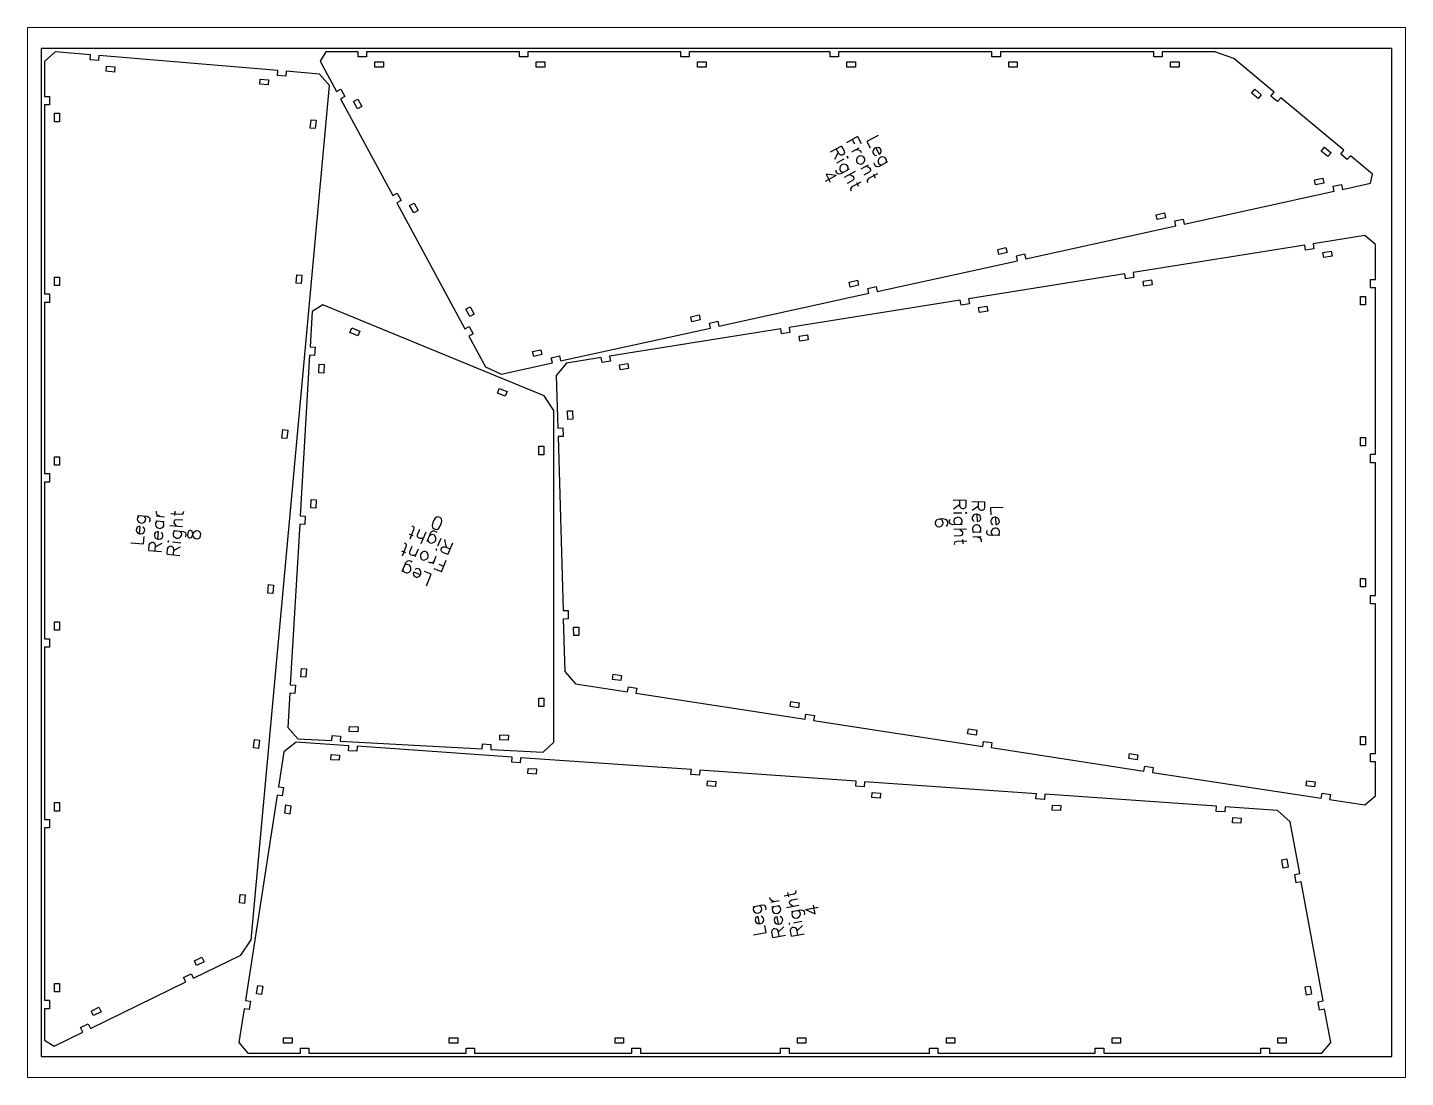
# Paper-space layout 'Layout' of a CAD drawing. Header units: millimetres, sheet in inches. Extents: x 0 to 10.5, y 0 to 8.
# The model-space entities are those that its viewports show. They can reach past a viewport. Long polylines and large blocks are cut down to what shows.
import ezdxf

# ---------------------------------------------------------------- set-up
doc = ezdxf.new("R2010")
doc.units = ezdxf.units.MM
doc.header["$MEASUREMENT"] = 0
for name, color, linetype, true_color in [('leg_front_right_cuts', 1, 'Continuous', 0xff0000), ('leg_front_right_marks', 2, 'Continuous', 0xffff00), ('leg_rear_right_cuts', 1, 'Continuous', 0xff0000), ('leg_rear_right_marks', 2, 'Continuous', 0xffff00), ('Sheet', 18, 'Continuous', 0x000000)]:
    doc.layers.add(name, color=color, linetype=linetype, true_color=true_color)

msp = doc.modelspace()

# ---------------------------------------------------------------- linework, layer by layer
at = {"layer": 'leg_front_right_cuts', "color": 1, "true_color": 0xff0000}
for points in [[(165.22, 589.42), (174.91, 571.52), (177.54, 572.95), (179.92, 568.55), (177.29, 567.12), (208.24, 509.92), (210.88, 511.34), (213.26, 506.95), (210.62, 505.52), (250.96, 430.97), (253.6, 432.4), (255.98, 428), (253.34, 426.58), (263.16, 408.43), (272.39, 404.2), (302.82, 410.88), (302.17, 413.81), (307.06, 414.88), (307.7, 411.95), (396.54, 431.44), (395.9, 434.37), (400.78, 435.44), (401.43, 432.51), (490.27, 452), (489.63, 454.93), (494.51, 456), (495.15, 453.07), (578.23, 471.3), (577.58, 474.23), (582.47, 475.3), (583.11, 472.37), (672.04, 491.88), (671.4, 494.81), (676.28, 495.88), (676.92, 492.95), (765.86, 512.46), (765.21, 515.39), (770.1, 516.46), (770.74, 513.53), (787.23, 517.15), (788.55, 522.57), (775.45, 533.46), (773.53, 531.15), (769.69, 534.35), (771.61, 536.66), (734.14, 567.82), (732.22, 565.52), (728.38, 568.71), (730.29, 571.02), (706.35, 590.94), (695.11, 595), (663.96, 595), (663.96, 592), (658.96, 592), (658.96, 595), (568.11, 595), (568.11, 592), (563.11, 592), (563.11, 595), (472.26, 595), (472.26, 592), (467.26, 592), (467.26, 595), (383.8, 595), (383.8, 592), (378.8, 592), (378.8, 595), (288.26, 595), (288.26, 592), (283.26, 592), (283.26, 595), (192.73, 595), (192.73, 592), (187.73, 592), (187.73, 595), (168.55, 595)], [(202.73, 589), (202.73, 586), (197.73, 586), (197.73, 589)], [(298.26, 589), (298.26, 586), (293.26, 586), (293.26, 589)], [(393.8, 589), (393.8, 586), (388.8, 586), (388.8, 589)], [(482.26, 589), (482.26, 586), (477.26, 586), (477.26, 589)], [(578.11, 589), (578.11, 586), (573.11, 586), (573.11, 589)], [(673.96, 589), (673.96, 586), (668.96, 586), (668.96, 589)], [(722.61, 569.6), (720.7, 567.3), (716.85, 570.5), (718.77, 572.8)], [(184.94, 565.58), (187.58, 567.01), (189.96, 562.61), (187.32, 561.18)], [(763.93, 535.24), (762.01, 532.93), (758.17, 536.13), (760.08, 538.44)], [(754.8, 516.18), (754.16, 519.11), (759.04, 520.18), (759.69, 517.25)], [(218.28, 503.98), (220.92, 505.4), (223.3, 501.01), (220.66, 499.58)], [(660.99, 495.6), (660.34, 498.53), (665.23, 499.6), (665.87, 496.67)], [(567.17, 475.02), (566.53, 477.95), (571.41, 479.02), (572.06, 476.09)], [(479.22, 455.72), (478.57, 458.65), (483.46, 459.72), (484.1, 456.79)], [(297.85, 391.32), (166.77, 445.14), (160.52, 441.21), (159.3, 420.27), (162.29, 420.1), (162, 415.11), (159.01, 415.28), (153.44, 320.24), (156.44, 320.07), (156.15, 315.07), (153.15, 315.25), (147.59, 220.21), (150.58, 220.03), (150.29, 215.04), (147.29, 215.22), (146.11, 194.91), (152.07, 188.22), (172.23, 187.1), (172.4, 190.1), (177.39, 189.82), (177.22, 186.83), (261.29, 182.17), (261.46, 185.16), (266.45, 184.89), (266.28, 181.89), (297.39, 180.17), (303.73, 186.16), (303.73, 382.56)], [(251.48, 442.62), (254.12, 444.05), (256.5, 439.65), (253.86, 438.23)], [(385.49, 435.16), (384.85, 438.09), (389.73, 439.16), (390.37, 436.23)], [(188.68, 429.66), (187.54, 426.88), (182.92, 428.78), (184.06, 431.55)], [(291.76, 414.6), (291.12, 417.53), (296, 418.6), (296.65, 415.67)], [(164.7, 409.94), (167.7, 409.76), (167.41, 404.77), (164.41, 404.95)], [(276.01, 393.81), (274.87, 391.03), (270.24, 392.93), (271.38, 395.71)], [(297.73, 356.41), (294.73, 356.41), (294.73, 361.41), (297.73, 361.41)], [(160.02, 329.87), (163.01, 329.7), (162.72, 324.71), (159.72, 324.88)], [(154.16, 229.84), (157.16, 229.67), (156.86, 224.67), (153.87, 224.85)], [(297.73, 207.31), (294.73, 207.31), (294.73, 212.31), (297.73, 212.31)], [(182.55, 192.54), (182.71, 195.54), (187.7, 195.26), (187.54, 192.26)], [(271.61, 187.6), (271.77, 190.6), (276.77, 190.32), (276.6, 187.33)]]:
    msp.add_lwpolyline(points, close=True, dxfattribs=at)
at = {"layer": 'leg_front_right_marks', "color": 2, "true_color": 0xffff00}
for points in [[(474.01, 539.21), (467.41, 535.64)], [(474.01, 539.21), (475.54, 536.38)], [(483.51, 544.76), (476.92, 541.19)], [(480.37, 543.06), (481.73, 540.54)], [(483.51, 544.76), (485.72, 540.67)], [(495.65, 545.44), (489.05, 541.87)], [(489.05, 541.87), (491.09, 538.1)], [(472.05, 535.31), (469.79, 531.24)], [(472.39, 534.68), (470.87, 537.51)], [(475.38, 531.42), (470.98, 529.04)], [(473.22, 533.91), (472.39, 534.68)], [(473.7, 533.77), (473.22, 533.91)], [(474.5, 533.79), (473.7, 533.77)], [(475.13, 534.13), (474.5, 533.79)], [(475.59, 534.79), (475.13, 534.13)], [(475.54, 536.38), (475.73, 535.27)], [(475.73, 535.27), (475.59, 534.79)], [(477.4, 532.93), (477.26, 532.44)], [(477.26, 532.44), (477.74, 532.3)], [(477.89, 532.78), (477.4, 532.93)], [(477.74, 532.3), (477.89, 532.78)], [(484.37, 537.91), (479.97, 535.53)], [(482.49, 536.89), (483.6, 537.09)], [(483.13, 531.96), (482.84, 530.99)], [(482.84, 530.99), (482.86, 530.19)], [(483.9, 532.78), (483.13, 531.96)], [(483.6, 537.09), (484.57, 536.8)], [(484.53, 533.12), (483.9, 532.78)], [(485.64, 533.32), (484.53, 533.12)], [(484.57, 536.8), (485.22, 536.34)], [(485.22, 536.34), (485.73, 535.4)], [(486.61, 533.03), (485.64, 533.32)], [(487.26, 532.57), (486.61, 533.03)], [(487.77, 531.63), (487.26, 532.57)], [(487.51, 529.86), (487.8, 530.83)], [(487.8, 530.83), (487.77, 531.63)], [(492.89, 537.04), (492.6, 536.07)], [(492.6, 536.07), (492.62, 535.27)], [(492.62, 535.27), (493.13, 534.33)], [(493.66, 537.86), (492.89, 537.04)], [(493.13, 534.33), (493.79, 533.87)], [(494.29, 538.2), (493.66, 537.86)], [(493.79, 533.87), (494.75, 533.58)], [(495.4, 538.4), (494.29, 538.2)], [(494.29, 538.2), (496.33, 534.43)], [(496.37, 538.11), (495.4, 538.4)], [(495.94, 531.38), (495.66, 530.41)], [(495.66, 530.41), (495.68, 529.62)], [(496.72, 532.21), (495.94, 531.38)], [(496.33, 534.43), (496.95, 534.77)], [(497.02, 537.65), (496.37, 538.11)], [(497.34, 532.55), (496.72, 532.21)], [(496.95, 534.77), (497.41, 535.42)], [(497.53, 536.71), (497.02, 537.65)], [(498.46, 532.74), (497.34, 532.55)], [(497.41, 535.42), (497.56, 535.91)], [(497.56, 535.91), (497.53, 536.71)], [(499.42, 532.45), (498.46, 532.74)], [(500.08, 532), (499.42, 532.45)], [(500.59, 531.05), (500.08, 532)], [(500.61, 530.25), (500.59, 531.05)], [(470.96, 521.72), (464.86, 522.49)], [(464.86, 522.49), (467.41, 517.78)], [(470.82, 524.09), (470.79, 524.88)], [(471.33, 523.14), (470.82, 524.09)], [(471.98, 522.68), (471.33, 523.14)], [(472.47, 522.54), (471.98, 522.68)], [(473.58, 522.74), (472.47, 522.54)], [(473.28, 527.04), (472.99, 526.07)], [(472.99, 526.07), (473.02, 525.27)], [(473.02, 525.27), (473.53, 524.33)], [(474.05, 527.87), (473.28, 527.04)], [(473.53, 524.33), (474.18, 523.87)], [(478.6, 525.45), (473.58, 522.74)], [(474.68, 528.2), (474.05, 527.87)], [(474.18, 523.87), (475.15, 523.59)], [(475.79, 528.4), (474.68, 528.2)], [(482.16, 524.13), (475.57, 520.56)], [(476.76, 528.11), (475.79, 528.4)], [(477.41, 527.65), (476.76, 528.11)], [(477.92, 526.71), (477.41, 527.65)], [(477.66, 524.95), (477.95, 525.91)], [(477.95, 525.91), (477.92, 526.71)], [(478.71, 522.26), (480.16, 521.83)], [(482.86, 530.19), (483.37, 529.25)], [(483.37, 529.25), (484.03, 528.79)], [(484.03, 528.79), (484.99, 528.51)], [(484.99, 528.51), (486.11, 528.7)], [(489.81, 527.86), (485.41, 525.48)], [(486.11, 528.7), (486.73, 529.04)], [(486.73, 529.04), (487.51, 529.86)], [(490.42, 523.73), (487.28, 522.03)], [(488.55, 527.18), (490, 526.75)], [(490, 526.75), (490.66, 526.29)], [(495.41, 522.77), (490.07, 519.88)], [(491.19, 524.55), (490.42, 523.73)], [(490.66, 526.29), (491.17, 525.35)], [(491.17, 525.35), (491.19, 524.55)], [(492.7, 522.52), (493.89, 520.32)], [(493.48, 528.43), (493.46, 529.23)], [(493.99, 527.48), (493.48, 528.43)], [(494.65, 527.03), (493.99, 527.48)], [(495.13, 526.88), (494.65, 527.03)], [(496.24, 527.08), (495.13, 526.88)], [(495.68, 529.62), (496.19, 528.67)], [(496.19, 528.67), (496.84, 528.22)], [(501.27, 529.8), (496.24, 527.08)], [(496.84, 528.22), (497.81, 527.93)], [(500.33, 529.29), (500.61, 530.25)], [(470.96, 521.72), (464.36, 518.16)], [(480.58, 518.81), (477.44, 517.11)], [(480.22, 514.96), (479.45, 514.14)], [(479.45, 514.14), (479.47, 513.34)], [(480.16, 521.83), (480.81, 521.37)], [(485.56, 517.85), (480.22, 514.96)], [(481.35, 519.63), (480.58, 518.81)], [(480.81, 521.37), (481.32, 520.43)], [(481.32, 520.43), (481.35, 519.63)], [(482.85, 517.6), (484.04, 515.4)], [(490.07, 519.88), (489.29, 519.06)], [(489.29, 519.06), (489.32, 518.26)], [(489.32, 518.26), (489.66, 517.63)], [(479.47, 513.34), (479.81, 512.71)], [(233.42, 318.84), (232.41, 317.33)], [(234.49, 319.56), (233.42, 318.84)], [(235.62, 319.49), (234.49, 319.56)], [(236.28, 319.22), (235.62, 319.49)], [(237.13, 318.48), (236.28, 319.22)], [(237.39, 317.22), (237.13, 318.48)], [(218.51, 306.51), (220.82, 312.13)], [(220.37, 313.86), (219.71, 314.13)], [(220.9, 313.25), (220.37, 313.86)], [(220.82, 312.13), (220.9, 313.25)], [(222.98, 308.92), (224.34, 312.23)], [(225.12, 303.8), (227.97, 310.74)], [(228.71, 305.03), (230.88, 310.31)], [(230.88, 310.31), (231.62, 311.17)], [(231.62, 311.17), (232.09, 311.36)], [(232.01, 316.34), (231.66, 314.55)], [(231.66, 314.55), (231.91, 313.29)], [(231.91, 313.29), (232.77, 312.55)], [(232.41, 317.33), (232.01, 316.34)], [(232.09, 311.36), (232.88, 311.42)], [(232.77, 312.55), (233.43, 312.28)], [(232.88, 311.42), (233.88, 311.01)], [(233.43, 312.28), (234.56, 312.2)], [(233.88, 311.01), (234.4, 310.41)], [(234.56, 312.2), (235.62, 312.92)], [(235.62, 312.92), (236.63, 314.44)], [(236.63, 314.44), (237.04, 315.43)], [(237.04, 315.43), (237.39, 317.22)], [(214.01, 296.47), (216.31, 302.09)], [(215.86, 303.82), (215.2, 304.09)], [(216.39, 303.21), (215.86, 303.82)], [(216.31, 302.09), (216.39, 303.21)], [(220.45, 308.42), (218.14, 309.37)], [(218.47, 298.88), (219.83, 302.19)], [(222.9, 307.8), (222.98, 308.92)], [(223.43, 307.2), (222.9, 307.8)], [(224.42, 306.79), (223.43, 307.2)], [(225.22, 306.85), (224.42, 306.79)], [(226.61, 307.43), (225.22, 306.85)], [(229.12, 306.02), (229.51, 305.09)], [(229.51, 305.09), (230.04, 304.48)], [(230.04, 304.48), (231.03, 304.08)], [(231.14, 309.05), (230.21, 308.66)], [(231.03, 304.08), (231.82, 304.14)], [(231.93, 309.11), (231.14, 309.05)], [(231.82, 304.14), (232.76, 304.53)], [(232.93, 308.7), (231.93, 309.11)], [(232.76, 304.53), (233.49, 305.38)], [(233.45, 308.1), (232.93, 308.7)], [(233.84, 307.17), (233.45, 308.1)], [(233.49, 305.38), (233.76, 306.04)], [(233.76, 306.04), (233.84, 307.17)], [(234.99, 302.45), (236.89, 307.07)], [(240.02, 301.54), (239.2, 306.13)], [(240.98, 297.29), (243.83, 304.23)], [(215.95, 298.38), (213.63, 299.33)], [(218.39, 297.76), (218.47, 298.88)], [(218.92, 297.16), (218.39, 297.76)], [(219.91, 296.75), (218.92, 297.16)], [(220.71, 296.81), (219.91, 296.75)], [(222.11, 297.39), (220.71, 296.81)], [(221.56, 296.07), (223.46, 300.7)], [(224.69, 297.1), (224.61, 295.98)], [(224.61, 295.98), (225, 295.04)], [(224.96, 297.76), (224.69, 297.1)], [(225.7, 298.62), (224.96, 297.76)], [(225, 295.04), (225.53, 294.44)], [(225.53, 294.44), (226.52, 294.04)], [(226.63, 299.01), (225.7, 298.62)], [(226.52, 294.04), (227.32, 294.1)], [(227.43, 299.07), (226.63, 299.01)], [(227.32, 294.1), (228.25, 294.49)], [(228.42, 298.66), (227.43, 299.07)], [(228.25, 294.49), (228.98, 295.34)], [(228.94, 298.06), (228.42, 298.66)], [(229.33, 297.13), (228.94, 298.06)], [(228.98, 295.34), (229.26, 296)], [(229.26, 296), (229.33, 297.13)], [(232.14, 291.73), (234.03, 296.36)], [(234.18, 300.47), (233.71, 300.27)], [(233.71, 300.27), (233.91, 299.81)], [(233.91, 299.81), (234.37, 300)], [(234.37, 300), (234.18, 300.47)], [(236.9, 300.51), (237.17, 301.17)], [(236.96, 299.71), (236.9, 300.51)], [(237.15, 299.25), (236.96, 299.71)], [(237.13, 286.98), (239.98, 293.91)], [(238.01, 298.51), (237.15, 299.25)], [(237.17, 301.17), (237.77, 301.69)], [(237.77, 301.69), (238.24, 301.89)], [(240.98, 297.29), (238.01, 298.51)], [(238.24, 301.89), (239.36, 301.81)], [(239.36, 301.81), (242.34, 300.59)], [(213.92, 287.32), (216.09, 292.61)], [(214.32, 288.31), (214.71, 287.38)], [(214.71, 287.38), (215.24, 286.78)], [(215.24, 286.78), (216.23, 286.37)], [(216.34, 291.34), (215.41, 290.95)], [(216.09, 292.61), (216.82, 293.46)], [(216.23, 286.37), (217.03, 286.43)], [(217.14, 291.4), (216.34, 291.34)], [(216.82, 293.46), (217.29, 293.66)], [(217.03, 286.43), (217.96, 286.82)], [(218.13, 291), (217.14, 291.4)], [(217.29, 293.66), (218.09, 293.71)], [(217.96, 286.82), (218.7, 287.67)], [(218.09, 293.71), (219.08, 293.31)], [(218.65, 290.39), (218.13, 291)], [(219.04, 289.46), (218.65, 290.39)], [(218.7, 287.67), (218.97, 288.33)], [(218.97, 288.33), (219.04, 289.46)], [(219.08, 293.31), (219.6, 292.71)], [(220.68, 286.86), (220.41, 286.2)], [(220.41, 286.2), (220.47, 285.4)], [(224.64, 285.23), (220.68, 286.86)], [(222.29, 288.9), (221.36, 288.51)], [(223.08, 288.96), (222.29, 288.9)], [(224.08, 288.55), (223.08, 288.96)], [(224.6, 287.95), (224.08, 288.55)], [(224.99, 287.02), (224.6, 287.95)], [(224.64, 285.23), (224.91, 285.89)], [(224.91, 285.89), (224.99, 287.02)], [(231.01, 285.71), (227.05, 287.33)], [(228.17, 278.77), (231.01, 285.71)], [(230.48, 292.41), (229.49, 292.82)], [(231.28, 292.47), (230.48, 292.41)], [(232.21, 292.86), (231.28, 292.47)], [(232.95, 293.71), (232.21, 292.86)], [(237.13, 286.98), (232.84, 288.74)], [(238.49, 290.28), (235.85, 291.37)], [(220.47, 285.4), (220.66, 284.94)], [(220.66, 284.94), (221.19, 284.34)], [(221.19, 284.34), (222.18, 283.93)], [(222.18, 283.93), (222.97, 283.99)], [(222.97, 283.99), (223.9, 284.38)], [(223.9, 284.38), (224.64, 285.23)]]:
    msp.add_lwpolyline(points, dxfattribs=at)
at = {"layer": 'leg_rear_right_cuts', "color": 1, "true_color": 0xff0000}
for points in [[(124.51, 69.12), (170.74, 575), (164.99, 581.85), (145.24, 583.51), (144.99, 580.52), (140.01, 580.94), (140.26, 583.93), (34.26, 592.82), (34.01, 589.83), (29.03, 590.25), (29.28, 593.24), (8.33, 595), (2, 589.18), (2, 568.57), (5, 568.57), (5, 563.57), (2, 563.57), (2, 451.62), (5, 451.62), (5, 446.62), (2, 446.62), (2, 345.2), (5, 345.2), (5, 340.2), (2, 340.2), (2, 247.44), (5, 247.44), (5, 242.44), (2, 242.44), (2, 140.39), (5, 140.39), (5, 135.39), (2, 135.39), (2, 33.35), (5, 33.35), (5, 28.35), (2, 28.35), (2, 9.81), (7.71, 6.24), (24.71, 14.51), (23.39, 17.21), (27.89, 19.4), (29.2, 16.7), (85.71, 44.2), (84.4, 46.9), (88.9, 49.08), (90.21, 46.39), (118.22, 60.02)], [(43.73, 586.01), (43.48, 583.02), (38.49, 583.44), (38.74, 586.43)], [(134.78, 578.37), (134.53, 575.38), (129.54, 575.8), (129.79, 578.79)], [(8, 558.57), (11, 558.57), (11, 553.57), (8, 553.57)], [(162.39, 549.5), (159.4, 549.78), (159.86, 554.76), (162.84, 554.48)], [(305.14, 403.32), (306.02, 372.18), (309.02, 372.26), (309.16, 367.27), (306.16, 367.18), (309.1, 264.11), (312.1, 264.2), (312.24, 259.2), (309.24, 259.12), (310.13, 227.98), (316.59, 220.67), (347.38, 215.95), (347.83, 218.91), (352.77, 218.16), (352.32, 215.19), (452.54, 199.82), (453, 202.79), (457.94, 202.03), (457.49, 199.06), (557.71, 183.69), (558.17, 186.66), (563.11, 185.9), (562.65, 182.94), (653.16, 169.06), (653.62, 172.02), (658.56, 171.27), (658.11, 168.3), (758.17, 152.96), (758.62, 155.92), (763.56, 155.16), (763.11, 152.2), (784.01, 148.99), (790.29, 154.38), (790.29, 174.54), (787.29, 174.54), (787.29, 179.54), (790.29, 179.54), (790.29, 268.08), (787.29, 268.08), (787.29, 273.08), (790.29, 273.08), (790.29, 351.64), (787.29, 351.64), (787.29, 356.64), (790.29, 356.64), (790.29, 455.15), (787.29, 455.15), (787.29, 460.15), (790.29, 460.15), (790.29, 480.85), (784.02, 486.2), (753.26, 481.28), (753.73, 478.32), (748.79, 477.53), (748.32, 480.49), (646.74, 464.27), (647.21, 461.3), (642.27, 460.51), (641.8, 463.48), (549.31, 448.7), (549.78, 445.74), (544.84, 444.95), (544.37, 447.91), (442.99, 431.72), (443.47, 428.75), (438.53, 427.96), (438.06, 430.93), (336.68, 414.73), (337.16, 411.77), (332.22, 410.98), (331.74, 413.94), (311.22, 410.66)], [(764.08, 476.94), (764.55, 473.97), (759.62, 473.18), (759.14, 476.15)], [(8, 461.62), (11, 461.62), (11, 456.62), (8, 456.62)], [(154, 457.75), (151.02, 458.02), (151.47, 463), (154.46, 462.73)], [(657.56, 459.92), (658.03, 456.96), (653.09, 456.17), (652.62, 459.13)], [(784.29, 445.15), (781.29, 445.15), (781.29, 450.15), (784.29, 450.15)], [(560.13, 444.35), (560.6, 441.39), (555.66, 440.6), (555.19, 443.56)], [(453.82, 427.37), (454.29, 424.41), (449.35, 423.62), (448.88, 426.58)], [(347.5, 410.38), (347.98, 407.42), (343.04, 406.63), (342.57, 409.6)], [(311.73, 382.34), (314.73, 382.43), (314.88, 377.43), (311.88, 377.35)], [(145.62, 365.99), (142.63, 366.27), (143.08, 371.25), (146.07, 370.97)], [(784.29, 361.64), (781.29, 361.64), (781.29, 366.64), (784.29, 366.64)], [(8, 355.2), (11, 355.2), (11, 350.2), (8, 350.2)], [(137.23, 274.24), (134.24, 274.51), (134.7, 279.49), (137.69, 279.22)], [(784.29, 278.08), (781.29, 278.08), (781.29, 283.08), (784.29, 283.08)], [(8, 257.44), (11, 257.44), (11, 252.44), (8, 252.44)], [(315.38, 254.29), (318.38, 254.37), (318.52, 249.38), (315.52, 249.29)], [(338.4, 223.39), (338.86, 226.36), (343.8, 225.6), (343.34, 222.64)], [(443.57, 207.27), (444.02, 210.23), (448.97, 209.48), (448.51, 206.51)], [(128.84, 182.48), (125.86, 182.75), (126.31, 187.73), (129.3, 187.46)], [(548.74, 191.14), (549.19, 194.11), (554.13, 193.35), (553.68, 190.38)], [(784.29, 184.54), (781.29, 184.54), (781.29, 189.54), (784.29, 189.54)], [(763.77, 8.25), (760.12, 28.11), (757.17, 27.56), (756.27, 32.48), (759.22, 33.02), (746.27, 103.43), (743.32, 102.88), (742.42, 107.8), (745.37, 108.34), (739.74, 138.98), (732.25, 145.67), (701.18, 147.84), (700.97, 144.85), (695.98, 145.2), (696.19, 148.19), (594.4, 155.3), (594.19, 152.31), (589.2, 152.66), (589.41, 155.65), (487.61, 162.76), (487.4, 159.77), (482.42, 160.12), (482.63, 163.11), (390.08, 169.58), (389.88, 166.59), (384.89, 166.94), (385.1, 169.93), (283.93, 177), (283.72, 174.01), (278.73, 174.35), (278.94, 177.35), (187.22, 183.76), (187.01, 180.76), (182.02, 181.11), (182.23, 184.11), (151.15, 186.28), (143.84, 180.44), (140.64, 159.8), (143.6, 159.34), (142.84, 154.4), (139.87, 154.86), (120.98, 33.21), (123.95, 32.75), (123.18, 27.8), (120.21, 28.26), (117.11, 8.28), (122.49, 2), (153.64, 2), (153.64, 5), (158.64, 5), (158.64, 2), (251.77, 2), (251.77, 5), (256.77, 5), (256.77, 2), (349.9, 2), (349.9, 5), (354.9, 5), (354.9, 2), (438, 2), (438, 5), (443, 5), (443, 2), (526.16, 2), (526.16, 5), (531.16, 5), (531.16, 2), (624.29, 2), (624.29, 5), (629.29, 5), (629.29, 2), (722.42, 2), (722.42, 5), (727.42, 5), (727.42, 2), (758.57, 2)], [(176.82, 178.47), (176.61, 175.48), (171.62, 175.82), (171.83, 178.82)], [(644.19, 176.5), (644.64, 179.47), (649.59, 178.71), (649.13, 175.75)], [(293.49, 170.32), (293.28, 167.32), (288.29, 167.67), (288.5, 170.66)], [(399.64, 162.9), (399.43, 159.9), (394.44, 160.25), (394.65, 163.25)], [(749.19, 160.4), (749.65, 163.37), (754.59, 162.61), (754.14, 159.65)], [(497.17, 156.08), (496.96, 153.09), (491.97, 153.44), (492.18, 156.43)], [(8, 150.39), (11, 150.39), (11, 145.39), (8, 145.39)], [(145.03, 148.99), (148, 148.53), (147.23, 143.59), (144.27, 144.05)], [(603.95, 148.62), (603.75, 145.63), (598.76, 145.98), (598.97, 148.97)], [(710.74, 141.16), (710.53, 138.17), (705.54, 138.51), (705.75, 141.51)], [(738.56, 112.18), (735.61, 111.63), (734.71, 116.55), (737.66, 117.09)], [(120.46, 90.73), (117.47, 91), (117.93, 95.98), (120.91, 95.71)], [(92.08, 53.97), (90.77, 56.67), (95.26, 58.85), (96.58, 56.16)], [(8, 43.35), (11, 43.35), (11, 38.35), (8, 38.35)], [(128.44, 42.17), (131.41, 41.71), (130.64, 36.77), (127.68, 37.23)], [(752.41, 36.86), (749.46, 36.31), (748.56, 41.23), (751.51, 41.77)], [(31.07, 24.28), (29.76, 26.98), (34.26, 29.17), (35.57, 26.47)], [(143.64, 8), (143.64, 11), (148.64, 11), (148.64, 8)], [(241.77, 8), (241.77, 11), (246.77, 11), (246.77, 8)], [(339.9, 8), (339.9, 11), (344.9, 11), (344.9, 8)], [(448, 8), (448, 11), (453, 11), (453, 8)], [(536.16, 8), (536.16, 11), (541.16, 11), (541.16, 8)], [(634.29, 8), (634.29, 11), (639.29, 11), (639.29, 8)], [(732.42, 8), (732.42, 11), (737.42, 11), (737.42, 8)]]:
    msp.add_lwpolyline(points, close=True, dxfattribs=at)
at = {"layer": 'leg_rear_right_marks', "color": 2, "true_color": 0xffff00}
for points in [[(547.65, 329.45), (540.16, 329.25)], [(544.15, 326.86), (540.29, 324.25)], [(544.17, 326.14), (544.08, 329.35)], [(547.65, 329.45), (547.74, 326.24)], [(558.68, 328.49), (551.18, 328.29)], [(555.2, 325.19), (555.11, 328.4)], [(558.68, 328.49), (558.77, 325.28)], [(57.04, 319.02), (56.94, 317.95)], [(57.46, 319.7), (57.04, 319.02)], [(57.17, 320.44), (62.86, 319.92)], [(58.24, 320.34), (57.46, 319.7)], [(61.73, 319.31), (61.08, 320.08)], [(62.02, 318.56), (61.73, 319.31)], [(61.92, 317.5), (62.02, 318.56)], [(62.86, 319.92), (63.89, 319.47)], [(63.89, 319.47), (64.22, 319.08)], [(64.22, 319.08), (64.51, 318.34)], [(64.51, 318.34), (64.41, 317.27)], [(68.19, 320.15), (73.17, 319.7)], [(68.35, 321.93), (68.45, 323)], [(68.64, 321.19), (68.35, 321.93)], [(69.29, 320.41), (68.64, 321.19)], [(70.32, 319.96), (69.29, 320.41)], [(76.86, 321.69), (82.91, 321.14)], [(79.26, 320.4), (79.48, 322.88)], [(82.91, 321.14), (84.01, 321.4)], [(84.01, 321.4), (84.43, 322.07)], [(84.43, 322.07), (84.5, 322.79)], [(531.94, 318.31), (530.53, 317.92)], [(533.73, 318.36), (531.94, 318.31)], [(533.03, 317.98), (531.94, 318.31)], [(535.52, 318.05), (533.73, 318.36)], [(545.35, 321.89), (540.36, 321.75)], [(541.5, 318.92), (540.81, 318.19)], [(542.56, 319.31), (541.5, 318.92)], [(543.28, 319.33), (542.56, 319.31)], [(544.36, 319), (543.28, 319.33)], [(544.55, 325.08), (544.17, 326.14)], [(545.09, 318.31), (544.36, 319)], [(544.92, 324.73), (544.55, 325.08)], [(545.64, 324.39), (544.92, 324.73)], [(545.47, 317.6), (545.09, 318.31)], [(546.36, 324.41), (545.64, 324.39)], [(547.06, 324.79), (546.36, 324.41)], [(547.41, 325.16), (547.06, 324.79)], [(547.74, 326.24), (547.41, 325.16)], [(547.84, 322.31), (547.5, 321.94)], [(547.5, 321.94), (547.86, 321.6)], [(548.21, 321.96), (547.84, 322.31)], [(547.86, 321.6), (548.21, 321.96)], [(555.18, 325.9), (551.32, 323.3)], [(551.76, 320.09), (551.42, 319.37)], [(551.42, 319.37), (551.45, 318.3)], [(551.45, 318.3), (551.83, 317.59)], [(552.46, 320.83), (551.76, 320.09)], [(553.52, 321.21), (552.46, 320.83)], [(554.23, 321.23), (553.52, 321.21)], [(554.23, 321.23), (554.35, 316.95)], [(555.31, 320.9), (554.23, 321.23)], [(555.58, 324.12), (555.2, 325.19)], [(556.05, 320.21), (555.31, 320.9)], [(555.95, 323.78), (555.58, 324.12)], [(556.67, 323.44), (555.95, 323.78)], [(556.42, 319.5), (556.05, 320.21)], [(556.11, 317.71), (556.45, 318.43)], [(556.45, 318.43), (556.42, 319.5)], [(557.39, 323.46), (556.67, 323.44)], [(558.09, 323.83), (557.39, 323.46)], [(558.44, 324.2), (558.09, 323.83)], [(558.77, 325.28), (558.44, 324.2)], [(569.77, 325.22), (562.28, 325.02)], [(562.28, 325.02), (562.39, 320.73)], [(562.81, 318.24), (562.48, 317.52)], [(563.51, 318.98), (562.81, 318.24)], [(564.57, 319.36), (563.51, 318.98)], [(565.29, 319.38), (564.57, 319.36)], [(565.29, 319.38), (565.4, 315.1)], [(566.37, 319.05), (565.29, 319.38)], [(567.1, 318.36), (566.37, 319.05)], [(567.48, 317.65), (567.1, 318.36)], [(56.45, 312.62), (56.36, 311.55)], [(56.36, 311.55), (56.65, 310.81)], [(56.87, 313.3), (56.45, 312.62)], [(56.65, 310.81), (57.29, 310.03)], [(57.26, 313.62), (56.87, 313.3)], [(56.94, 317.95), (57.23, 317.21)], [(57.23, 317.21), (57.88, 316.43)], [(58.01, 313.91), (57.26, 313.62)], [(57.88, 316.43), (58.91, 315.98)], [(58.72, 313.84), (58.01, 313.91)], [(58.33, 309.58), (58.72, 313.84)], [(58.91, 315.98), (59.62, 315.91)], [(59.62, 315.91), (60.72, 316.17)], [(60.14, 309.77), (60.91, 310.42)], [(61.14, 312.91), (60.5, 313.68)], [(60.72, 316.17), (61.5, 316.82)], [(60.91, 310.42), (61.34, 311.09)], [(61.43, 312.16), (61.14, 312.91)], [(61.34, 311.09), (61.43, 312.16)], [(61.5, 316.82), (61.92, 317.5)], [(64.41, 317.27), (63.99, 316.59)], [(67.63, 310.16), (67.21, 309.48)], [(68.02, 310.48), (67.63, 310.16)], [(67.8, 315.88), (67.7, 314.82)], [(67.7, 314.82), (67.99, 314.07)], [(68.22, 316.56), (67.8, 315.88)], [(67.93, 317.31), (72.91, 316.85)], [(67.99, 314.07), (68.64, 313.3)], [(68.77, 310.77), (68.02, 310.48)], [(69, 317.21), (68.22, 316.56)], [(68.64, 313.3), (69.67, 312.84)], [(69.48, 310.71), (68.77, 310.77)], [(69.09, 306.44), (69.48, 310.71)], [(69.67, 312.84), (70.38, 312.78)], [(70.38, 312.78), (71.48, 313.04)], [(71.9, 309.77), (71.26, 310.55)], [(71.48, 313.04), (72.26, 313.68)], [(72.49, 316.17), (71.84, 316.95)], [(72.26, 313.68), (72.68, 314.36)], [(72.78, 315.43), (72.49, 316.17)], [(72.68, 314.36), (72.78, 315.43)], [(76.21, 314.58), (83.68, 313.89)], [(78.31, 310.08), (78.22, 309.01)], [(78.73, 310.76), (78.31, 310.08)], [(78.44, 311.5), (84.13, 310.98)], [(79.51, 311.41), (78.73, 310.76)], [(78.87, 316.13), (78.96, 317.19)], [(79.16, 315.38), (78.87, 316.13)], [(78.96, 317.19), (79.38, 317.87)], [(80.13, 314.22), (79.16, 315.38)], [(79.38, 317.87), (80.48, 318.13)], [(80.48, 318.13), (84.04, 317.81)], [(83, 310.37), (82.36, 311.15)], [(83.29, 309.63), (83, 310.37)], [(84.13, 310.98), (85.17, 310.53)], [(85.17, 310.53), (85.49, 310.14)], [(85.49, 310.14), (85.78, 309.4)], [(86.86, 310.2), (86.73, 308.77)], [(87.31, 311.23), (86.86, 310.2)], [(88.06, 311.52), (87.31, 311.23)], [(88.77, 311.46), (88.06, 311.52)], [(89.45, 311.04), (88.77, 311.46)], [(89.74, 310.29), (89.45, 311.04)], [(89.96, 308.84), (89.74, 310.29)], [(90.03, 309.55), (90.48, 310.58)], [(90.48, 310.58), (91.26, 311.23)], [(91.26, 311.23), (92, 311.52)], [(92, 311.52), (93.07, 311.42)], [(93.07, 311.42), (93.75, 311)], [(93.75, 311), (94.07, 310.61)], [(94.07, 310.61), (94.33, 309.51)], [(529.83, 317.18), (529.5, 316.1)], [(529.5, 316.1), (529.51, 315.75)], [(529.51, 315.75), (529.9, 314.68)], [(530.53, 317.92), (529.83, 317.18)], [(529.9, 314.68), (530.63, 313.99)], [(530.63, 313.99), (531.71, 313.66)], [(531.71, 313.66), (532.07, 313.67)], [(532.07, 313.67), (533.13, 314.06)], [(533.76, 317.29), (533.03, 317.98)], [(533.13, 314.06), (533.83, 314.79)], [(534.14, 316.23), (533.76, 317.29)], [(533.83, 314.79), (534.15, 315.87)], [(534.15, 315.87), (534.14, 316.23)], [(536.61, 317.37), (535.52, 318.05)], [(535.99, 314.13), (536.69, 314.51)], [(537, 316.3), (536.61, 317.37)], [(536.69, 314.51), (537.02, 315.59)], [(537.02, 315.59), (537, 316.3)], [(537.97, 317.4), (538.31, 318.12)], [(538, 316.33), (537.97, 317.4)], [(538.38, 315.63), (538, 316.33)], [(538.74, 315.28), (538.38, 315.63)], [(539.82, 314.95), (538.74, 315.28)], [(545.54, 315.1), (539.82, 314.95)], [(540.81, 318.19), (540.47, 317.47)], [(540.47, 317.47), (540.5, 316.4)], [(540.5, 316.4), (540.88, 315.69)], [(548.11, 312.31), (540.61, 312.11)], [(540.88, 315.69), (541.61, 315)], [(544.18, 312.21), (545.28, 311.17)], [(544.46, 315.07), (545.16, 315.81)], [(545.16, 315.81), (545.5, 316.53)], [(545.28, 311.17), (545.66, 310.46)], [(545.5, 316.53), (545.47, 317.6)], [(545.66, 310.46), (545.69, 309.39)], [(551.93, 313.67), (551.6, 312.94)], [(551.6, 312.94), (551.62, 311.87)], [(551.62, 311.87), (552, 311.17)], [(556.66, 310.58), (551.66, 310.44)], [(551.83, 317.59), (552.56, 316.9)], [(552.63, 314.4), (551.93, 313.67)], [(552, 311.17), (552.73, 310.47)], [(553.69, 314.79), (552.63, 314.4)], [(554.4, 314.8), (553.69, 314.79)], [(554.35, 316.95), (555.06, 316.97)], [(555.48, 314.48), (554.4, 314.8)], [(555.06, 316.97), (555.77, 317.34)], [(556.22, 313.78), (555.48, 314.48)], [(555.59, 310.55), (556.28, 311.28)], [(555.77, 317.34), (556.11, 317.71)], [(556.59, 313.08), (556.22, 313.78)], [(556.28, 311.28), (556.62, 312.01)], [(556.62, 312.01), (556.59, 313.08)], [(560.15, 311.03), (560.49, 311.75)], [(560.18, 309.96), (560.15, 311.03)], [(562.48, 317.52), (562.51, 316.45)], [(562.51, 316.45), (562.88, 315.75)], [(562.99, 311.82), (562.65, 311.09)], [(562.65, 311.09), (562.68, 310.02)], [(562.88, 315.75), (563.61, 315.05)], [(563.68, 312.55), (562.99, 311.82)], [(564.74, 312.94), (563.68, 312.55)], [(565.46, 312.96), (564.74, 312.94)], [(565.4, 315.1), (566.11, 315.12)], [(566.54, 312.63), (565.46, 312.96)], [(566.11, 315.12), (566.82, 315.49)], [(567.27, 311.93), (566.54, 312.63)], [(566.82, 315.49), (567.17, 315.86)], [(567.17, 315.86), (567.5, 316.58)], [(567.65, 311.23), (567.27, 311.93)], [(567.34, 309.43), (567.68, 310.16)], [(567.5, 316.58), (567.48, 317.65)], [(567.68, 310.16), (567.65, 311.23)], [(53.18, 304.31), (60.65, 303.63)], [(57.29, 310.03), (58.33, 309.58)], [(58.33, 309.58), (59.04, 309.51)], [(59.04, 309.51), (60.14, 309.77)], [(60.65, 303.63), (61.04, 307.89)], [(63.81, 299.75), (64.11, 302.95)], [(64.11, 302.95), (64.56, 303.99)], [(64.56, 303.99), (64.95, 304.31)], [(64.95, 304.31), (65.69, 304.6)], [(65.69, 304.6), (66.4, 304.53)], [(66.4, 304.53), (67.08, 304.11)], [(67.08, 304.11), (67.4, 303.73)], [(67.21, 309.48), (67.12, 308.41)], [(67.12, 308.41), (67.41, 307.67)], [(67.66, 302.63), (67.37, 299.43)], [(67.4, 303.73), (67.66, 302.63)], [(67.41, 307.67), (68.05, 306.89)], [(67.6, 301.92), (71.74, 304.05)], [(68.05, 306.89), (69.09, 306.44)], [(69.09, 306.44), (69.8, 306.38)], [(69.8, 306.38), (70.9, 306.63)], [(70.9, 306.63), (71.67, 307.28)], [(71.67, 307.28), (72.09, 307.96)], [(72.19, 309.03), (71.9, 309.77)], [(72.09, 307.96), (72.19, 309.03)], [(75.37, 305.33), (74.98, 305.01)], [(74.98, 305.01), (75.3, 304.62)], [(75.3, 304.62), (75.69, 304.94)], [(75.69, 304.94), (75.37, 305.33)], [(75.4, 301.74), (75.79, 302.06)], [(75.79, 302.06), (76.53, 302.35)], [(76.53, 302.35), (77.24, 302.29)], [(77.24, 302.29), (77.92, 301.87)], [(77.83, 304.75), (82.81, 304.29)], [(78.22, 309.01), (78.51, 308.27)], [(78.51, 308.27), (79.15, 307.49)], [(79.15, 307.49), (80.19, 307.04)], [(80.19, 307.04), (80.9, 306.98)], [(80.9, 306.98), (82, 307.23)], [(82, 307.23), (82.77, 307.88)], [(82.77, 307.88), (83.2, 308.56)], [(83.2, 308.56), (83.29, 309.63)], [(85.69, 308.33), (85.26, 307.65)], [(85.78, 309.4), (85.69, 308.33)], [(86.73, 308.77), (86.99, 307.67)], [(86.99, 307.67), (87.67, 307.25)], [(87.67, 307.25), (88.38, 307.19)], [(88.38, 307.19), (89.12, 307.48)], [(89.12, 307.48), (89.54, 308.16)], [(89.54, 308.16), (90.03, 309.55)], [(90.22, 307.74), (89.96, 308.84)], [(90.87, 306.96), (90.22, 307.74)], [(91.55, 306.54), (90.87, 306.96)], [(92.61, 306.44), (91.55, 306.54)], [(93.36, 306.73), (92.61, 306.44)], [(93.75, 307.06), (93.36, 306.73)], [(94.2, 308.09), (93.75, 307.06)], [(94.33, 309.51), (94.2, 308.09)], [(544.29, 308.28), (540.72, 308.19)], [(541.17, 304.63), (540.83, 303.9)], [(540.83, 303.9), (540.85, 303.19)], [(542.23, 305.01), (541.17, 304.63)], [(548.3, 305.17), (542.23, 305.01)], [(545.35, 308.67), (544.29, 308.28)], [(545.69, 309.39), (545.35, 308.67)], [(545.77, 306.18), (545.84, 303.68)], [(556.74, 307.72), (551.74, 307.59)], [(554.59, 307.66), (555.68, 307.34)], [(555.68, 307.34), (556.41, 306.64)], [(556.41, 306.64), (556.78, 305.94)], [(556.78, 305.94), (556.81, 304.87)], [(560.55, 309.25), (560.18, 309.96)], [(560.92, 308.9), (560.55, 309.25)], [(562, 308.58), (560.92, 308.9)], [(567.71, 308.73), (562, 308.58)], [(562.68, 310.02), (563.05, 309.32)], [(563.05, 309.32), (563.79, 308.62)], [(566.64, 308.7), (567.34, 309.43)], [(63.81, 299.75), (71.28, 299.07)], [(74.65, 297.5), (74.95, 300.71)], [(74.65, 297.5), (82.12, 296.82)], [(74.95, 300.71), (75.4, 301.74)], [(77.92, 301.87), (78.25, 301.48)], [(78.5, 300.38), (78.21, 297.18)], [(78.25, 301.48), (78.5, 300.38)], [(78.44, 299.67), (82.58, 301.8)], [(447.27, 97.66), (447.14, 98.36)], [(421.46, 88.74), (427.08, 89.77)], [(427.08, 89.77), (428.2, 89.61)], [(431.83, 93.18), (431.63, 94.24)], [(432.31, 92.55), (431.83, 93.18)], [(432.15, 91.43), (437.07, 92.33)], [(433.14, 91.97), (432.31, 92.55)], [(434.26, 91.82), (433.14, 91.97)], [(440.09, 95.25), (446.06, 96.35)], [(442.74, 94.65), (442.29, 97.11)], [(443.32, 91.49), (443.54, 92.25)], [(443.52, 90.43), (443.32, 91.49)], [(444, 89.79), (443.52, 90.43)], [(443.54, 92.25), (444.53, 92.8)], [(445.24, 88.93), (444, 89.79)], [(444.53, 92.8), (448.05, 93.44)], [(446.06, 96.35), (447.05, 96.89)], [(447.05, 96.89), (447.27, 97.66)], [(421.94, 88.1), (421.72, 87.33)], [(421.72, 87.33), (421.91, 86.28)], [(421.91, 86.28), (422.39, 85.64)], [(422.51, 88.93), (421.94, 88.1)], [(422.39, 85.64), (423.22, 85.07)], [(423.1, 81.78), (422.88, 81.01)], [(423.39, 82.19), (423.1, 81.78)], [(423.22, 85.07), (424.34, 84.91)], [(424.03, 82.67), (423.39, 82.19)], [(424.73, 82.8), (424.03, 82.67)], [(424.34, 84.91), (425.04, 85.04)], [(425.5, 78.59), (424.73, 82.8)], [(425.04, 85.04), (426.03, 85.58)], [(426.15, 88.87), (425.32, 89.45)], [(426.03, 85.58), (426.61, 86.41)], [(426.64, 88.24), (426.15, 88.87)], [(427.32, 82.55), (426.49, 83.12)], [(426.61, 86.41), (426.83, 87.18)], [(426.83, 87.18), (426.64, 88.24)], [(427.8, 81.91), (427.32, 82.55)], [(427.99, 80.86), (427.8, 81.91)], [(428.2, 89.61), (428.61, 89.33)], [(428.61, 89.33), (429.09, 88.69)], [(429.29, 87.63), (429.07, 86.87)], [(429.09, 88.69), (429.29, 87.63)], [(432.67, 88.62), (437.58, 89.52)], [(433.15, 87.98), (432.92, 87.21)], [(432.92, 87.21), (433.12, 86.16)], [(433.12, 86.16), (433.6, 85.52)], [(433.72, 88.81), (433.15, 87.98)], [(433.6, 85.52), (434.43, 84.95)], [(434.31, 81.66), (434.09, 80.89)], [(434.6, 82.07), (434.31, 81.66)], [(434.43, 84.95), (435.55, 84.79)], [(435.23, 82.55), (434.6, 82.07)], [(435.94, 82.68), (435.23, 82.55)], [(435.55, 84.79), (436.25, 84.92)], [(436.71, 78.47), (435.94, 82.68)], [(436.25, 84.92), (437.24, 85.46)], [(437.36, 88.75), (436.53, 89.33)], [(437.24, 85.46), (437.81, 86.3)], [(437.84, 88.12), (437.36, 88.75)], [(438.52, 82.43), (437.69, 83.01)], [(437.81, 86.3), (438.04, 87.06)], [(438.04, 87.06), (437.84, 88.12)], [(439, 81.79), (438.52, 82.43)], [(439.2, 80.74), (439, 81.79)], [(441.38, 88.22), (448.76, 89.58)], [(444.36, 85.86), (449.98, 86.9)], [(444.84, 85.23), (444.61, 84.46)], [(444.61, 84.46), (444.81, 83.41)], [(444.81, 83.41), (445.29, 82.77)], [(445.41, 86.06), (444.84, 85.23)], [(445.29, 82.77), (446.12, 82.19)], [(446.12, 82.19), (447.24, 82.04)], [(447.24, 82.04), (447.94, 82.17)], [(447.94, 82.17), (448.93, 82.71)], [(449.05, 86), (448.22, 86.58)], [(448.93, 82.71), (449.5, 83.54)], [(449.53, 85.36), (449.05, 86)], [(449.5, 83.54), (449.73, 84.31)], [(449.73, 84.31), (449.53, 85.36)], [(449.98, 86.9), (451.09, 86.74)], [(451.09, 86.74), (451.51, 86.45)], [(451.51, 86.45), (451.99, 85.82)], [(452.18, 84.76), (451.96, 84)], [(451.99, 85.82), (452.18, 84.76)], [(452.78, 87.05), (460.16, 88.41)], [(452.78, 87.05), (458.34, 84.44)], [(458.34, 84.44), (457.38, 89.71)], [(421.97, 72.13), (429.35, 73.48)], [(422.88, 81.01), (423.07, 79.95)], [(423.07, 79.95), (423.55, 79.32)], [(423.55, 79.32), (424.39, 78.74)], [(424.39, 78.74), (425.5, 78.59)], [(425.5, 78.59), (426.21, 78.72)], [(426.21, 78.72), (427.2, 79.26)], [(427.2, 79.26), (427.77, 80.09)], [(427.77, 80.09), (427.99, 80.86)], [(429.35, 73.48), (428.57, 77.7)], [(432.85, 73.76), (433.01, 74.88)], [(433.44, 70.6), (432.85, 73.76)], [(433.01, 74.88), (433.3, 75.3)], [(433.3, 75.3), (433.94, 75.78)], [(433.94, 75.78), (434.64, 75.91)], [(434.09, 80.89), (434.28, 79.84)], [(434.28, 79.84), (434.76, 79.2)], [(434.64, 75.91), (435.41, 75.69)], [(434.76, 79.2), (435.59, 78.63)], [(435.41, 75.69), (435.82, 75.4)], [(435.59, 78.63), (436.71, 78.47)], [(435.82, 75.4), (436.37, 74.41)], [(436.37, 74.41), (436.95, 71.25)], [(436.5, 73.71), (439.91, 76.88)], [(436.71, 78.47), (437.41, 78.6)], [(437.41, 78.6), (438.4, 79.14)], [(438.4, 79.14), (438.98, 79.97)], [(438.98, 79.97), (439.2, 80.74)], [(443.06, 79.09), (442.77, 78.67)], [(442.77, 78.67), (443.19, 78.39)], [(443.48, 78.8), (443.06, 79.09)], [(443.19, 78.39), (443.48, 78.8)], [(443.9, 74.52), (444.06, 75.64)], [(444.48, 71.36), (443.9, 74.52)], [(444.06, 75.64), (444.34, 76.06)], [(444.34, 76.06), (444.98, 76.54)], [(444.98, 76.54), (445.68, 76.67)], [(445.58, 79.19), (450.5, 80.1)], [(445.68, 76.67), (446.45, 76.45)], [(446.45, 76.45), (446.87, 76.16)], [(446.87, 76.16), (447.41, 75.17)], [(447.41, 75.17), (447.99, 72.01)], [(447.54, 74.47), (450.95, 77.64)], [(433.44, 70.6), (440.81, 71.96)], [(444.48, 71.36), (451.86, 72.72)]]:
    msp.add_lwpolyline(points, dxfattribs=at)
at = {"layer": 'Sheet', "color": 18, "true_color": 0x000000}
msp.add_lwpolyline([(0, 0), (800, 0), (800, 597), (0, 597)], close=True, dxfattribs=at)

psp = doc.layouts.new('Layout')

# ---------------------------------------------------------------- viewports
at = {"layer": '0'}
psp.add_viewport(center=(5.25, 4), size=(10.5, 8), view_center_point=(400, 298.5), view_height=621.71429, dxfattribs=at)

doc.saveas('drawing.dxf')
